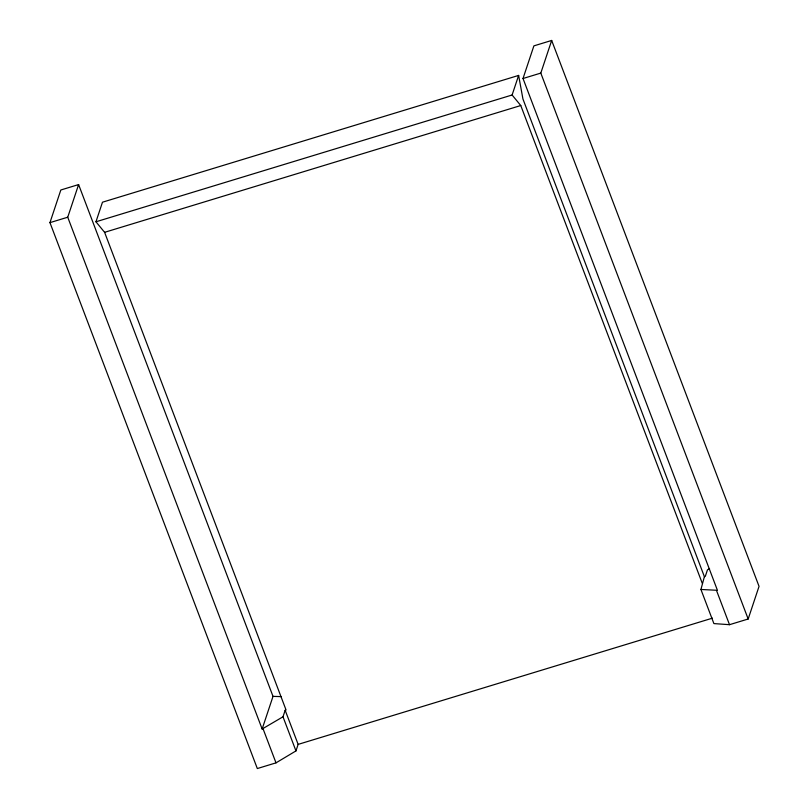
<?xml version="1.0" encoding="UTF-8"?>
<svg xmlns="http://www.w3.org/2000/svg" width="809" height="809" viewBox="0 0 809 809"><rect width="100%" height="100%" fill="white"/><g stroke="black" fill="none" stroke-linecap="round" stroke-linejoin="round"><path stroke-width="1.21" d="M285.173 710.272L298.137 744.391L295.963 750.914L276 762.857L257.323 768.55L49.956 222.637L60.827 189.994L78.604 184.573L273.017 696.377L262.146 729.01L282.998 716.794L285.173 710.272L286.062 709.999L104.604 232.325L95.958 221.787L102.48 202.199L518.63 75.419L522.938 99.001L704.396 576.675L700.928 589.468L713.892 623.587L729.506 624.69L748.173 619.006L759.044 586.363L551.677 40.45L533.889 45.87L523.019 78.503L717.431 590.307L700.928 589.468M262.146 729.01L67.734 217.216L78.604 184.573M95.958 221.787L512.107 94.997L518.63 75.419M748.173 619.006L540.806 73.093L551.677 40.45M709.554 568.626L707.45 569.88L705.276 576.413L704.396 576.675M49.956 222.637L67.734 217.216M523.019 78.503L540.806 73.093M104.604 232.325L520.763 105.534L702.222 583.208M273.017 696.377L281.117 696.61M298.137 744.391L712.446 618.157M512.107 94.997L520.763 105.534M716.541 590.57L729.506 624.69M282.998 716.794L295.963 750.914M263.036 728.737L276 762.857"/></g></svg>
